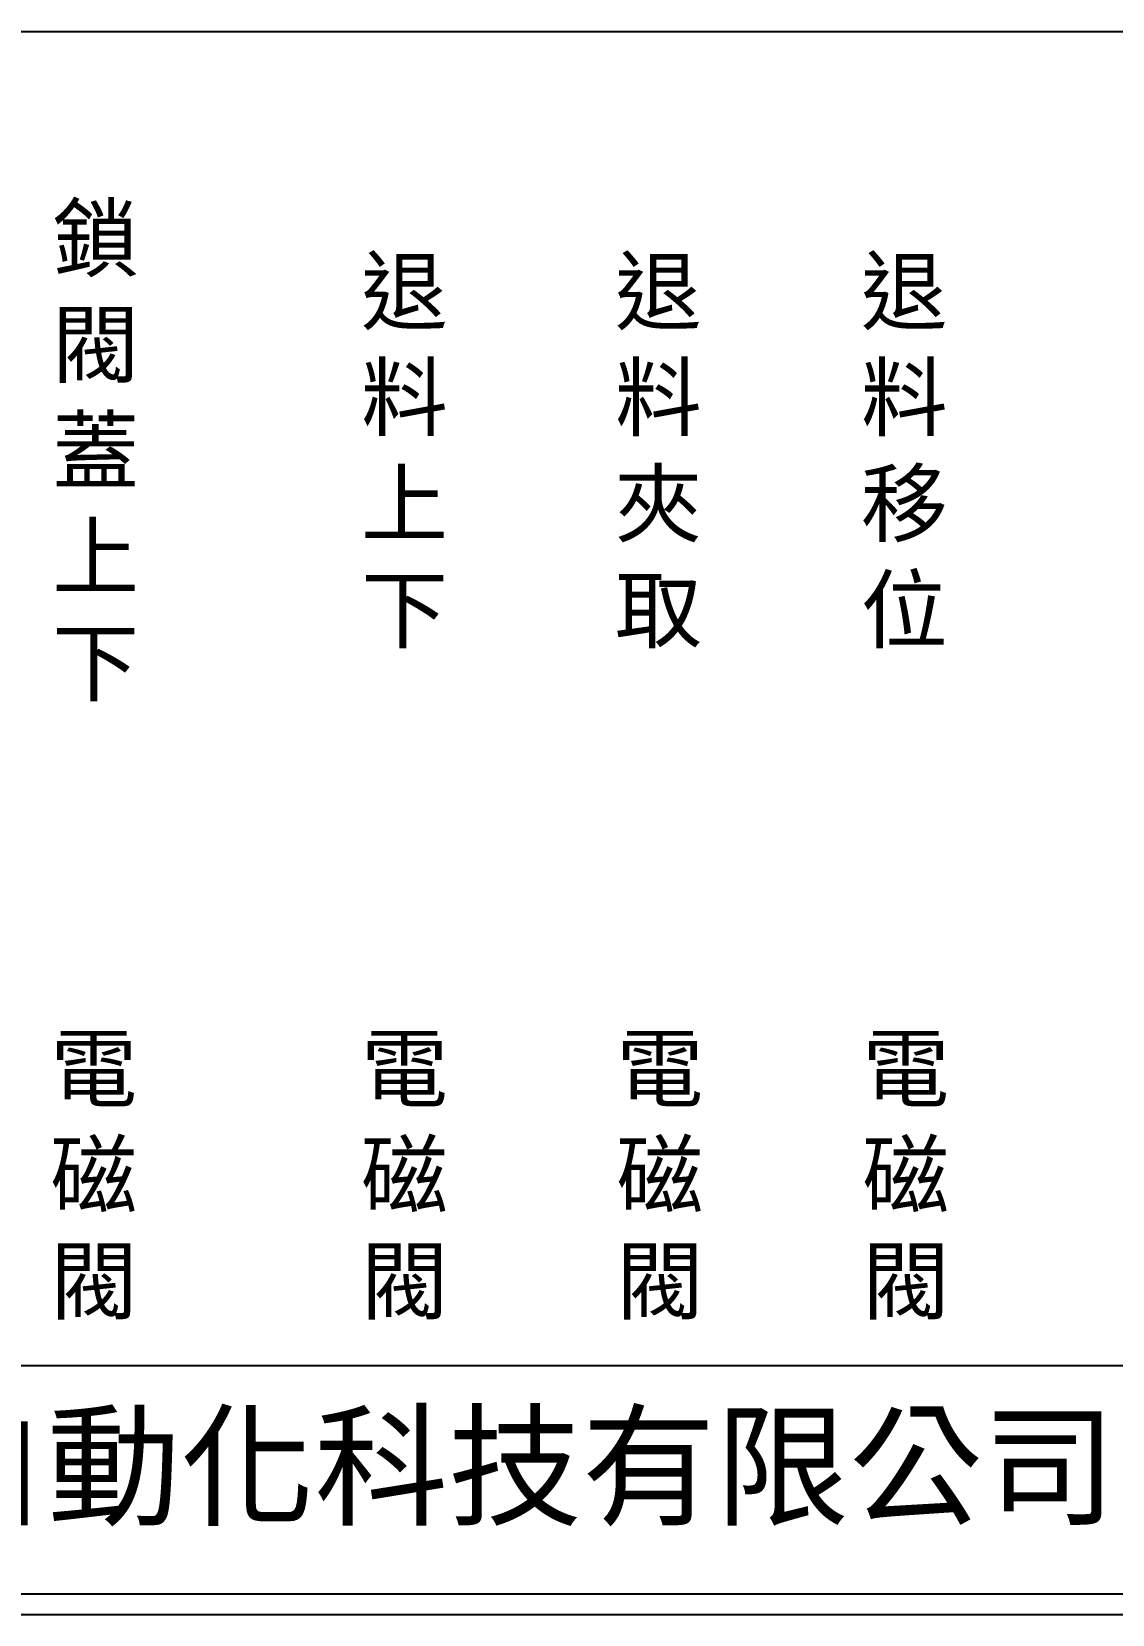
# Model space of a CAD drawing. Extents: x 926 to 1213, y 3 to 207.
# Drawn here: x 987.9 to 1054.1, y 3 to 100 of the extents above; entities that cross this region are included whole.
import ezdxf

# ---------------------------------------------------------------- set-up
doc = ezdxf.new("R2010")
doc.units = 0
doc.layers.add('圖框層', color=7, linetype='CONTINUOUS')
doc.layers.add('標尺寸層', color=3, linetype='CONTINUOUS')
doc.styles.add('CNS', font='romanc.shx', dxfattribs={"bigfont": 'chineset.shx'})
doc.styles.add('STSL', font='KAIU.TTF')

msp = doc.modelspace()

# ---------------------------------------------------------------- linework, layer by layer
at = {"layer": '圖框層', "color": 7}
for p, q in [((926.992, 18.25), (1211.493, 18.25)), ((926.992, 4.25), (1211.493, 4.25)), ((925.742, 3), (1212.742, 3))]:
    msp.add_line(p, q, dxfattribs=at)
at = {"layer": '標尺寸層', "color": 7}
msp.add_line((930.49, 99.958), (1208.361, 99.958), dxfattribs=at)

# ---------------------------------------------------------------- texts
at = {"layer": '圖框層', "color": 4, "style": 'STSL'}
msp.add_text('泓陞自動化科技有限公司', height=6, dxfattribs=at).set_placement((964.346, 9.076))
at = {"layer": '標尺寸層', "color": 7, "char_height": 3.9, "width": 2.84806, "attachment_point": 5, "style": 'CNS'}
for s, insert in [('{\\fDFKai-SB|b0|i0|c136|p65;鎖閥蓋上下}', (991.861, 74.094)), ('{\\fDFKai-SB|b0|i0|c136|p65;退料上下}', (1010.779, 74.094)), ('{\\fDFKai-SB|b0|i0|c136|p65;退料夾取}', (1026.323, 74.094)), ('{\\fDFKai-SB|b0|i0|c136|p65;退料移位}', (1041.381, 74.094)), ('{\\fDFKai-SB|b0|i0|c136|p65;電磁閥}', (991.755, 29.715)), ('{\\fDFKai-SB|b0|i0|c136|p65;電磁閥}', (1010.779, 29.715)), ('{\\fDFKai-SB|b0|i0|c136|p65;電磁閥}', (1026.419, 29.715)), ('{\\fDFKai-SB|b0|i0|c136|p65;電磁閥}', (1041.477, 29.715))]:
    msp.add_mtext(s, dxfattribs=dict(at, insert=insert))

doc.saveas('drawing.dxf')
